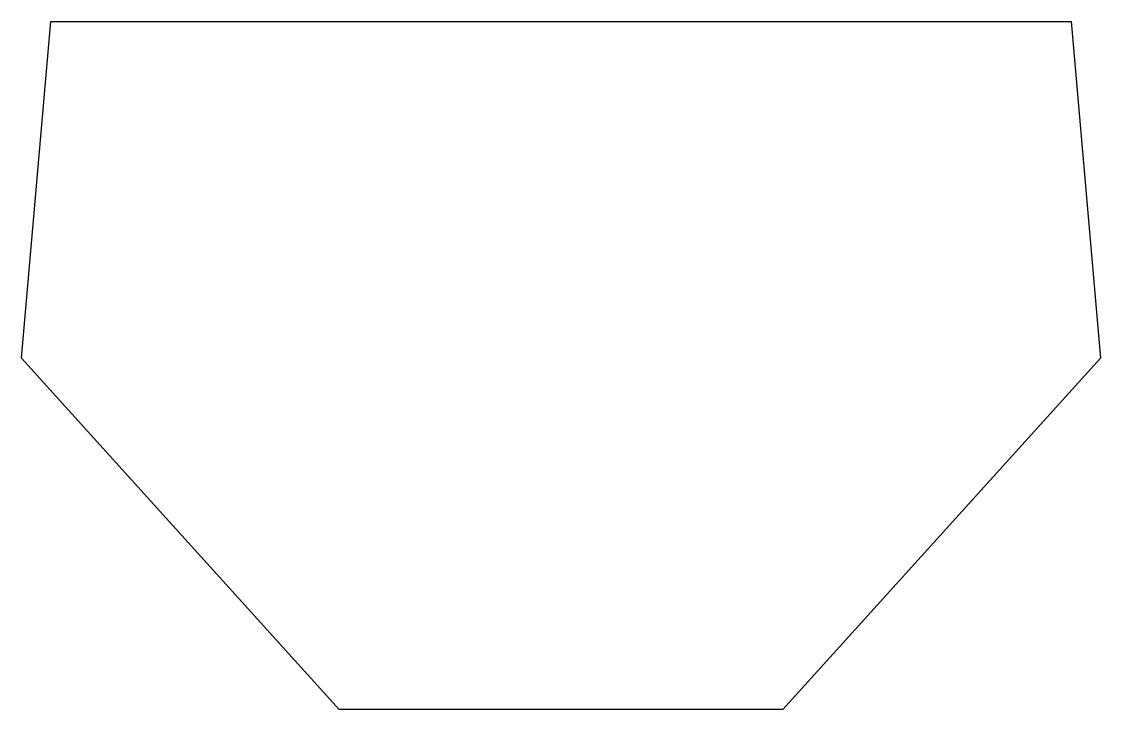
# Model space of a CAD drawing. Header units: millimetres. Extents: x 117 to 222, y -203 to -136.
import ezdxf

# ---------------------------------------------------------------- set-up
doc = ezdxf.new("R2010")
doc.units = ezdxf.units.MM

msp = doc.modelspace()

# ---------------------------------------------------------------- linework, layer by layer
for p, q in [((116.64, -168.76), (119.5, -135.76)), ((119.5, -135.76), (219.54, -135.76)), ((219.54, -135.76), (222.4, -168.76)), ((147.77, -203.22), (116.64, -168.76)), ((222.4, -168.76), (191.26, -203.22)), ((191.26, -203.22), (147.77, -203.22))]:
    msp.add_line(p, q)

doc.saveas('drawing.dxf')
